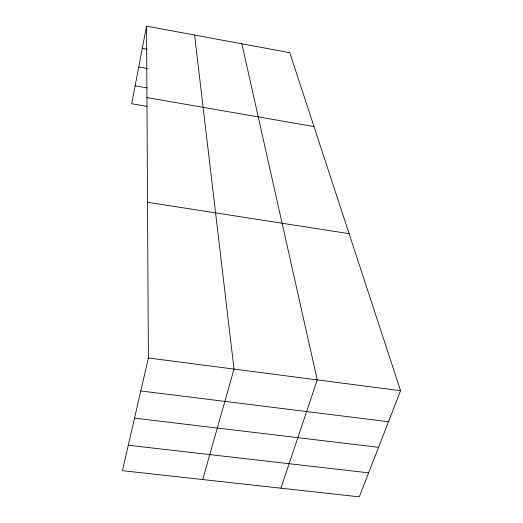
<?xml version="1.0" encoding="UTF-8"?>
<svg xmlns="http://www.w3.org/2000/svg" width="523" height="523" viewBox="0 0 523 523"><rect width="100%" height="100%" fill="white"/><g stroke="black" fill="none" stroke-linecap="round" stroke-linejoin="round"><path stroke-width="0.78" d="M146.545 26.15L148.382 357.967L122.434 470.674L359.294 496.85L400.566 390.707L289.768 52.679L146.545 26.15L131.711 103.744L146.878 106.346M202.715 479.545L234.023 369.088L194.582 35.048M280.884 488.188L317.245 379.888L241.848 43.801M128.285 445.243L368.63 472.844M134.522 418.152L378.554 447.315M140.785 390.962L388.511 421.721M148.382 357.967L400.566 390.707M147.519 202.27L349.103 233.683M146.943 97.598L313.983 126.553M135.137 85.818L147.015 87.897M138.739 66.996L147.519 68.565M142.295 48.384L147.048 49.247"/></g></svg>
